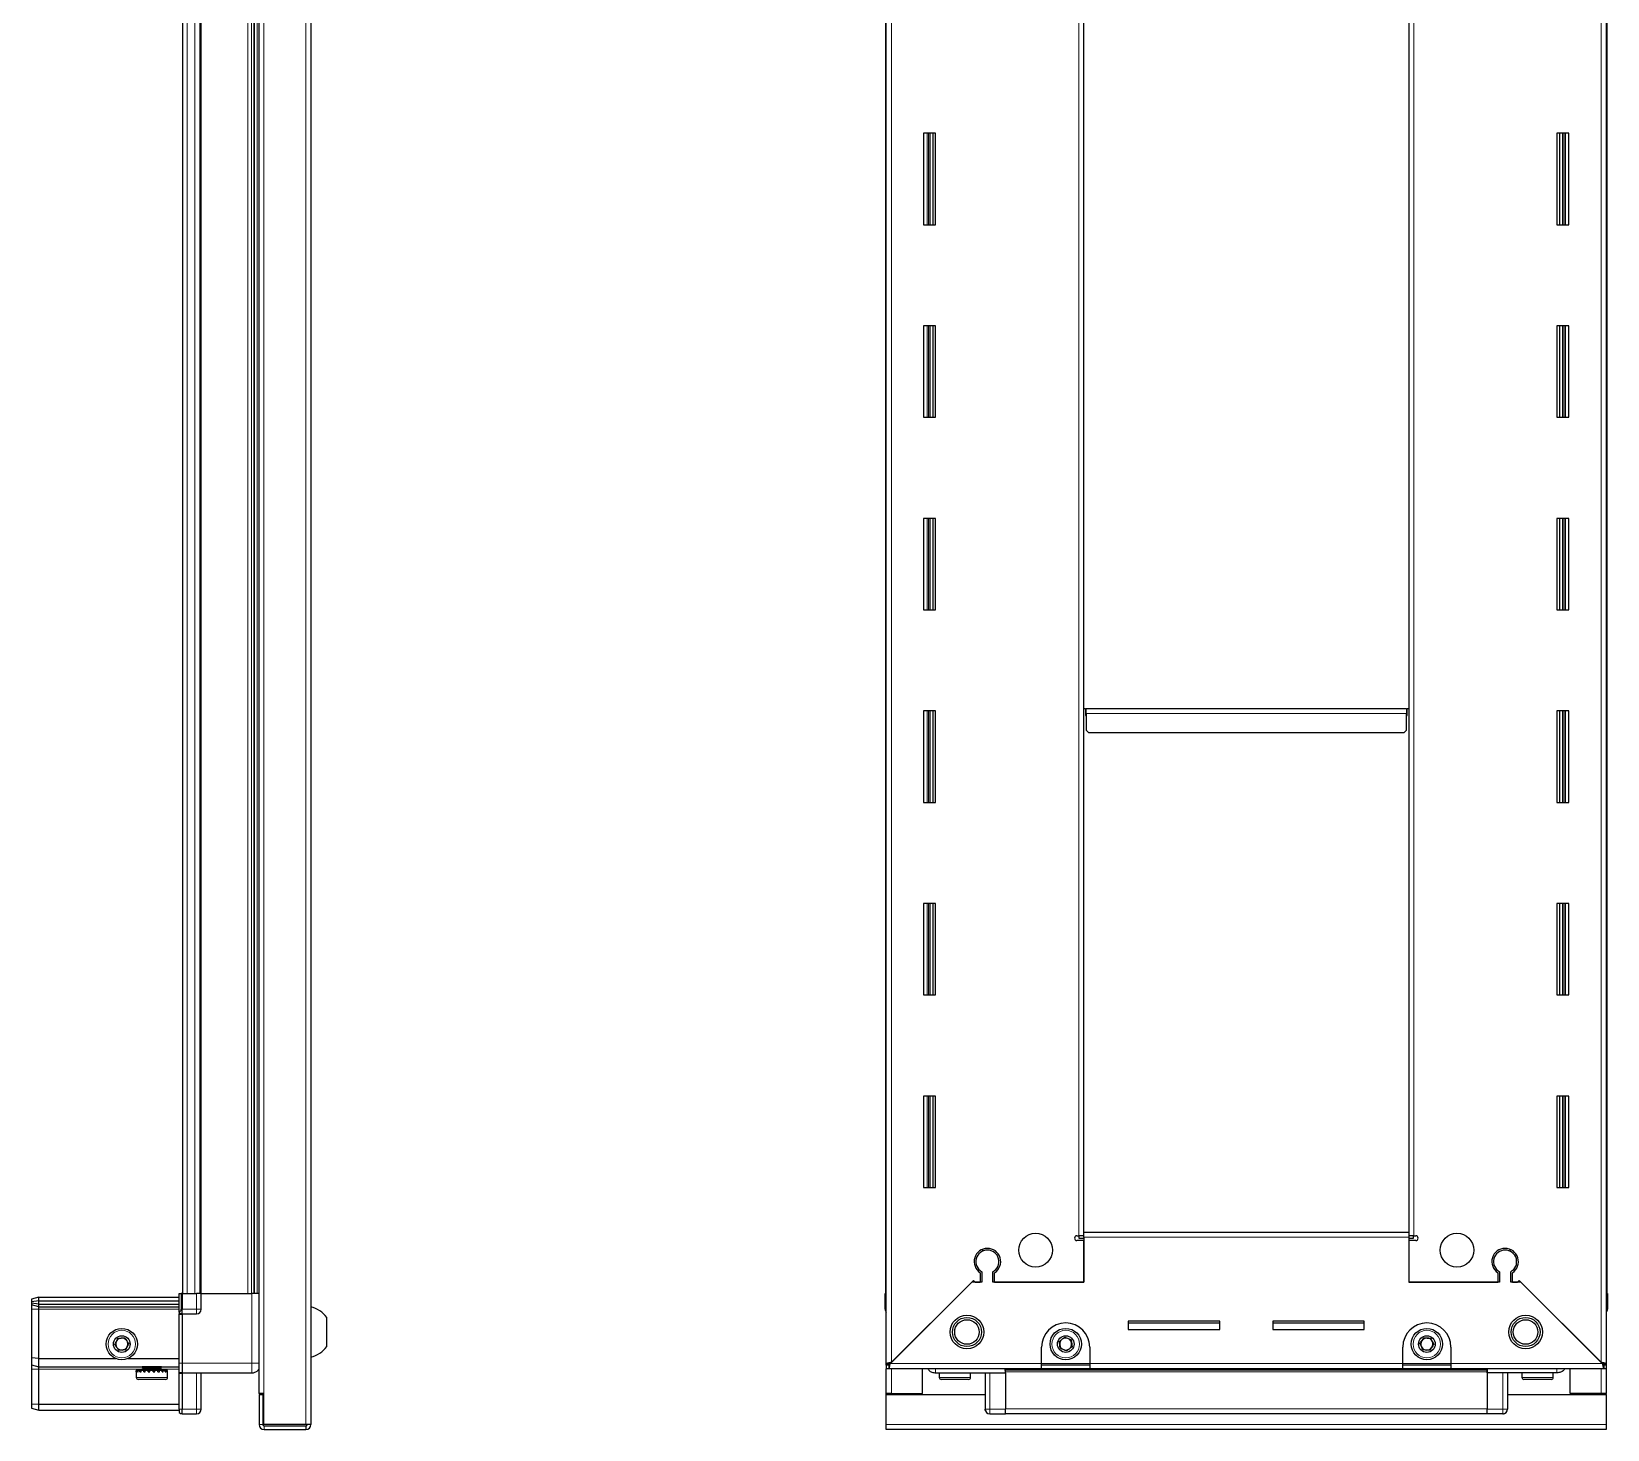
# Model space of a CAD drawing. Header units: millimetres. Extents: x 1770 to 4463, y -920 to 2066.
# Drawn here: x 3733 to 4388, y 683 to 1264 of the extents above; entities that cross this region are included whole.
import ezdxf

# ---------------------------------------------------------------- set-up
doc = ezdxf.new("R2010")
doc.units = ezdxf.units.MM

msp = doc.modelspace()

# ---------------------------------------------------------------- linework, layer by layer
at = {"color": 8, "linetype": 'Continuous', "lineweight": 18}
for p, q in [((3847.17, 1879.99), (3847.17, 685.19)), ((3829.77, 1867.09), (3829.77, 698.09)), ((4090.36, 1854.24), (4090.36, 710.94)), ((4385.16, 710.94), (4385.16, 1854.24)), ((3797.92, 1825.59), (3797.92, 739.59)), ((3801.12, 1825.59), (3801.12, 739.59)), ((3803.77, 1825.59), (3803.77, 739.59)), ((3823.17, 739.59), (3823.17, 1825.59)), ((3824.59, 1825.59), (3824.59, 739.59)), ((3827.03, 739.59), (3827.03, 1825.59)), ((4168.16, 763.59), (4168.16, 1801.59)), ((4307.36, 1801.59), (4307.36, 763.59)), ((4105.26, 1221.59), (4105.26, 1183.59)), ((4106.5, 1221.59), (4106.5, 1183.59)), ((4369.03, 1183.59), (4369.03, 1221.59)), ((4370.26, 1183.59), (4370.26, 1221.59)), ((4105.26, 1141.59), (4105.26, 1103.59)), ((4106.5, 1141.59), (4106.5, 1103.59)), ((4369.03, 1103.59), (4369.03, 1141.59)), ((4370.26, 1103.59), (4370.26, 1141.59)), ((4105.26, 1061.59), (4105.26, 1023.59)), ((4106.5, 1061.59), (4106.5, 1023.59)), ((4369.03, 1023.59), (4369.03, 1061.59)), ((4370.26, 1023.59), (4370.26, 1061.59)), ((4105.26, 981.59), (4105.26, 943.59)), ((4106.5, 981.59), (4106.5, 943.59)), ((4171.26, 980.49), (4304.26, 980.49)), ((4369.03, 943.59), (4369.03, 981.59)), ((4370.26, 943.59), (4370.26, 981.59)), ((4105.26, 901.59), (4105.26, 863.59)), ((4106.5, 901.59), (4106.5, 863.59)), ((4369.03, 863.59), (4369.03, 901.59)), ((4370.26, 863.59), (4370.26, 901.59)), ((4105.26, 821.59), (4105.26, 783.59)), ((4106.5, 821.59), (4106.5, 783.59)), ((4369.03, 783.59), (4369.03, 821.59)), ((4370.26, 783.59), (4370.26, 821.59)), ((4305.26, 762.99), (4170.26, 762.99)), ((3795.77, 739.59), (3795.44, 739.59)), ((3801.77, 739.59), (3801.77, 733.09)), ((3824.77, 739.59), (3824.77, 710.59)), ((3736.27, 733.09), (3733.27, 733.09)), ((3736.27, 733.09), (3794.57, 733.09)), ((3795.77, 733.09), (3795.44, 733.09)), ((3795.77, 733.09), (3801.77, 733.09)), ((3803.77, 733.09), (3801.77, 733.09)), ((3801.77, 733.09), (3801.77, 731.09)), ((4088.26, 733.09), (4087.76, 733.09)), ((4387.26, 733.09), (4387.76, 733.09)), ((3795.77, 730.89), (3794.57, 730.89)), ((3733.27, 708.09), (3736.27, 708.09)), ((3736.27, 708.09), (3779.27, 708.09)), ((3787.27, 708.09), (3794.57, 708.09)), ((3795.77, 710.59), (3794.57, 710.59)), ((3795.77, 710.59), (3824.77, 710.59)), ((4089.86, 710.44), (4152.76, 710.44)), ((4090.36, 698.09), (4090.36, 708.34)), ((4137.76, 708.33), (4337.76, 708.33)), ((4137.76, 707.09), (4337.76, 707.09)), ((4172.76, 710.44), (4152.76, 710.44)), ((4172.76, 710.44), (4302.76, 710.44)), ((4322.76, 710.44), (4302.76, 710.44)), ((4322.76, 710.44), (4385.66, 710.44)), ((4385.16, 708.34), (4385.16, 698.09)), ((3789.77, 704.69), (3776.77, 704.69)), ((3795.77, 706.39), (3794.57, 706.39)), ((3801.77, 706.59), (3801.77, 691.59)), ((4114.57, 704.69), (4110.26, 704.69)), ((4123.26, 704.69), (4114.57, 704.69)), ((4131.26, 691.59), (4131.26, 706.59)), ((4344.26, 691.59), (4344.26, 706.59)), ((4360.24, 704.69), (4352.26, 704.69)), ((4365.26, 704.69), (4360.24, 704.69)), ((4090.36, 697.59), (4090.36, 698.09)), ((4385.16, 698.09), (4385.16, 697.59)), ((3795.77, 691.59), (3794.57, 691.59)), ((3795.77, 691.59), (3801.77, 691.59)), ((3801.77, 691.59), (3803.77, 691.59)), ((3801.77, 691.59), (3801.77, 689.59)), ((4129.26, 691.59), (4131.26, 691.59)), ((4131.26, 689.59), (4131.26, 691.59)), ((4137.76, 691.59), (4131.26, 691.59)), ((4137.76, 691.74), (4337.76, 691.74)), ((4337.76, 691.59), (4344.26, 691.59)), ((4346.26, 691.59), (4344.26, 691.59)), ((4344.26, 689.59), (4344.26, 691.59)), ((3829.27, 685.19), (3827.77, 685.19)), ((3829.87, 684.59), (3829.87, 683.09)), ((4387.26, 685.19), (4088.26, 685.19))]:
    msp.add_line(p, q, dxfattribs=at)
at = {"color": 7, "linetype": 'Continuous', "lineweight": 25}
for p, q in [((3849.27, 1879.99), (3849.27, 685.19)), ((3827.67, 1867.09), (3827.67, 698.09)), ((4088.26, 710.34), (4088.26, 1854.84)), ((4387.26, 1854.84), (4387.26, 710.34)), ((3795.92, 1825.59), (3795.92, 739.59)), ((3803.12, 1825.59), (3803.12, 739.59)), ((3825.79, 739.59), (3825.79, 1825.59)), ((3825.83, 739.59), (3825.83, 1825.59)), ((3827.62, 1825.59), (3827.62, 739.59)), ((4087.91, 1825.59), (4087.91, 739.59)), ((4387.61, 739.59), (4387.61, 1825.59)), ((4170.26, 765.09), (4170.26, 1800.09)), ((4305.26, 1800.09), (4305.26, 765.09)), ((4108.76, 1221.59), (4103.76, 1221.59)), ((4103.76, 1221.59), (4103.76, 1183.59)), ((4105.91, 1183.59), (4105.91, 1221.59)), ((4107.71, 1183.59), (4107.71, 1221.59)), ((4107.74, 1183.59), (4107.74, 1221.59)), ((4108.76, 1183.59), (4108.76, 1221.59)), ((4366.76, 1221.59), (4366.76, 1183.59)), ((4371.76, 1221.59), (4366.76, 1221.59)), ((4367.79, 1221.59), (4367.79, 1183.59)), ((4367.82, 1221.59), (4367.82, 1183.59)), ((4369.61, 1221.59), (4369.61, 1183.59)), ((4371.76, 1183.59), (4371.76, 1221.59)), ((4103.76, 1183.59), (4108.76, 1183.59)), ((4366.76, 1183.59), (4371.76, 1183.59)), ((4108.76, 1141.59), (4103.76, 1141.59)), ((4103.76, 1141.59), (4103.76, 1103.59)), ((4105.91, 1103.59), (4105.91, 1141.59)), ((4107.71, 1103.59), (4107.71, 1141.59)), ((4107.74, 1103.59), (4107.74, 1141.59)), ((4108.76, 1103.59), (4108.76, 1141.59)), ((4366.76, 1141.59), (4366.76, 1103.59)), ((4371.76, 1141.59), (4366.76, 1141.59)), ((4367.79, 1141.59), (4367.79, 1103.59)), ((4367.82, 1141.59), (4367.82, 1103.59)), ((4369.61, 1141.59), (4369.61, 1103.59)), ((4371.76, 1103.59), (4371.76, 1141.59)), ((4103.76, 1103.59), (4108.76, 1103.59)), ((4366.76, 1103.59), (4371.76, 1103.59)), ((4108.76, 1061.59), (4103.76, 1061.59)), ((4103.76, 1061.59), (4103.76, 1023.59)), ((4105.91, 1023.59), (4105.91, 1061.59)), ((4107.71, 1023.59), (4107.71, 1061.59)), ((4107.74, 1023.59), (4107.74, 1061.59)), ((4108.76, 1023.59), (4108.76, 1061.59)), ((4366.76, 1061.59), (4366.76, 1023.59)), ((4371.76, 1061.59), (4366.76, 1061.59)), ((4367.79, 1061.59), (4367.79, 1023.59)), ((4367.82, 1061.59), (4367.82, 1023.59)), ((4369.61, 1061.59), (4369.61, 1023.59)), ((4371.76, 1023.59), (4371.76, 1061.59)), ((4103.76, 1023.59), (4108.76, 1023.59)), ((4366.76, 1023.59), (4371.76, 1023.59)), ((4170.26, 982.59), (4171.01, 982.59)), ((4171.01, 982.59), (4171.01, 979.74)), ((4171.26, 980.49), (4171.26, 982.59)), ((4171.26, 982.59), (4304.26, 982.59)), ((4304.26, 982.59), (4304.26, 980.49)), ((4304.51, 979.74), (4304.51, 982.59)), ((4304.51, 982.59), (4305.26, 982.59)), ((4108.76, 981.59), (4103.76, 981.59)), ((4103.76, 981.59), (4103.76, 943.59)), ((4105.91, 943.59), (4105.91, 981.59)), ((4107.71, 943.59), (4107.71, 981.59)), ((4107.74, 943.59), (4107.74, 981.59)), ((4108.76, 943.59), (4108.76, 981.59)), ((4171.01, 979.74), (4171.26, 979.74)), ((4171.26, 980.49), (4171.26, 973.59)), ((4304.26, 973.59), (4304.26, 980.49)), ((4304.26, 979.74), (4304.51, 979.74)), ((4366.76, 981.59), (4366.76, 943.59)), ((4371.76, 981.59), (4366.76, 981.59)), ((4367.79, 981.59), (4367.79, 943.59)), ((4367.82, 981.59), (4367.82, 943.59)), ((4369.61, 981.59), (4369.61, 943.59)), ((4371.76, 943.59), (4371.76, 981.59)), ((4171.26, 973.59), (4172.26, 972.59)), ((4172.26, 972.59), (4303.26, 972.59)), ((4303.26, 972.59), (4304.26, 973.59)), ((4103.76, 943.59), (4108.76, 943.59)), ((4366.76, 943.59), (4371.76, 943.59)), ((4108.76, 901.59), (4103.76, 901.59)), ((4103.76, 901.59), (4103.76, 863.59)), ((4105.91, 863.59), (4105.91, 901.59)), ((4107.71, 863.59), (4107.71, 901.59)), ((4107.74, 863.59), (4107.74, 901.59)), ((4108.76, 863.59), (4108.76, 901.59)), ((4366.76, 901.59), (4366.76, 863.59)), ((4371.76, 901.59), (4366.76, 901.59)), ((4367.79, 901.59), (4367.79, 863.59)), ((4367.82, 901.59), (4367.82, 863.59)), ((4369.61, 901.59), (4369.61, 863.59)), ((4371.76, 863.59), (4371.76, 901.59)), ((4103.76, 863.59), (4108.76, 863.59)), ((4366.76, 863.59), (4371.76, 863.59)), ((4108.76, 821.59), (4103.76, 821.59)), ((4103.76, 821.59), (4103.76, 783.59)), ((4105.91, 783.59), (4105.91, 821.59)), ((4107.71, 783.59), (4107.71, 821.59)), ((4107.74, 783.59), (4107.74, 821.59)), ((4108.76, 783.59), (4108.76, 821.59)), ((4366.76, 821.59), (4366.76, 783.59)), ((4371.76, 821.59), (4366.76, 821.59)), ((4367.79, 821.59), (4367.79, 783.59)), ((4367.82, 821.59), (4367.82, 783.59)), ((4369.61, 821.59), (4369.61, 783.59)), ((4371.76, 783.59), (4371.76, 821.59)), ((4103.76, 783.59), (4108.76, 783.59)), ((4366.76, 783.59), (4371.76, 783.59)), ((4167.41, 763.59), (4168.16, 763.59)), ((4170.26, 761.59), (4167.41, 761.59)), ((4170.26, 763.59), (4168.16, 763.59)), ((4168.26, 763.59), (4168.26, 762.59)), ((4168.26, 762.59), (4170.26, 762.59)), ((4170.26, 765.09), (4305.26, 765.09)), ((4170.26, 762.99), (4170.26, 765.09)), ((4170.26, 762.99), (4170.26, 744.34)), ((4170.26, 744.34), (4170.26, 761.59)), ((4305.26, 765.09), (4305.26, 762.99)), ((4307.36, 763.59), (4305.26, 763.59)), ((4305.26, 762.99), (4305.26, 744.34)), ((4305.26, 762.59), (4307.26, 762.59)), ((4305.26, 761.59), (4305.26, 744.34)), ((4308.11, 761.59), (4305.26, 761.59)), ((4307.26, 762.59), (4307.26, 763.59)), ((4307.36, 763.59), (4308.11, 763.59)), ((4128.26, 757.97), (4128.26, 757.21)), ((4347.26, 757.97), (4347.26, 757.21)), ((4127.26, 748.23), (4127.26, 744.34)), ((4127.96, 748.63), (4127.96, 744.34)), ((4132.56, 744.34), (4132.56, 748.63)), ((4133.26, 744.34), (4133.26, 748.23)), ((4342.26, 748.23), (4342.26, 744.34)), ((4342.96, 748.63), (4342.96, 744.34)), ((4347.56, 744.34), (4347.56, 748.63)), ((4348.26, 744.34), (4348.26, 748.23)), ((3794.57, 731.77), (3794.57, 739.59)), ((3794.57, 739.59), (3795.44, 739.59)), ((3795.44, 739.59), (3795.44, 739.59)), ((3795.44, 739.59), (3795.44, 733.09)), ((3795.77, 739.59), (3795.44, 739.59)), ((3795.77, 739.59), (3795.77, 733.09)), ((3795.77, 739.59), (3795.77, 739.59)), ((3795.77, 739.59), (3795.77, 733.09)), ((3795.77, 739.59), (3801.77, 739.59)), ((3803.77, 739.59), (3801.77, 739.59)), ((3803.77, 733.09), (3803.77, 739.59)), ((3803.77, 739.59), (3824.77, 739.59)), ((4087.76, 739.59), (4087.76, 739.59)), ((4087.76, 733.09), (4087.76, 739.59)), ((4087.76, 739.59), (4087.76, 739.59)), ((4087.76, 739.59), (4087.76, 733.09)), ((4088.26, 739.59), (4087.76, 739.59)), ((4123.76, 744.34), (4089.86, 710.44)), ((4090.36, 710.94), (4124.46, 745.04)), ((4127.96, 744.34), (4123.76, 744.34)), ((4124.46, 745.04), (4125.16, 744.34)), ((4125.16, 744.34), (4127.26, 744.34)), ((4170.26, 744.34), (4132.56, 744.34)), ((4133.26, 744.34), (4170.26, 744.34)), ((4305.26, 744.34), (4342.26, 744.34)), ((4342.96, 744.34), (4305.26, 744.34)), ((4351.76, 744.34), (4347.56, 744.34)), ((4348.26, 744.34), (4350.36, 744.34)), ((4350.36, 744.34), (4351.06, 745.04)), ((4351.06, 745.04), (4385.16, 710.94)), ((4385.66, 710.44), (4351.76, 744.34)), ((4387.26, 739.59), (4387.76, 739.59)), ((4387.76, 739.59), (4387.76, 739.59)), ((4387.76, 733.09), (4387.76, 739.59)), ((4387.76, 739.59), (4387.76, 733.09)), ((3736.27, 738.09), (3733.27, 737.29)), ((3733.27, 737.29), (3733.27, 736.14)), ((3736.27, 736.59), (3733.27, 736.14)), ((3733.27, 736.14), (3733.27, 735.64)), ((3736.27, 735.09), (3733.27, 735.64)), ((3733.27, 735.64), (3733.27, 734.9)), ((3736.27, 734.09), (3733.27, 734.9)), ((3733.27, 734.9), (3733.27, 733.09)), ((3733.27, 733.09), (3733.27, 712.93)), ((3736.27, 736.59), (3736.27, 738.09)), ((3736.27, 738.09), (3794.57, 738.09)), ((3736.27, 735.09), (3736.27, 736.59)), ((3736.27, 736.59), (3794.57, 736.59)), ((3736.27, 735.09), (3794.57, 735.09)), ((3736.27, 734.09), (3736.27, 735.09)), ((3736.27, 734.09), (3794.57, 734.09)), ((3736.27, 733.09), (3736.27, 734.09)), ((3736.27, 712.59), (3736.27, 733.09)), ((3795.77, 731.09), (3795.77, 733.09)), ((3794.57, 731.77), (3794.57, 731.09)), ((3795.77, 731.09), (3794.57, 731.09)), ((3794.57, 730.89), (3794.57, 731.09)), ((3794.57, 710.59), (3794.57, 730.89)), ((3795.77, 731.09), (3795.77, 730.89)), ((3795.77, 731.09), (3801.77, 731.09)), ((3795.77, 730.89), (3795.77, 710.59)), ((3855.87, 717.59), (3855.87, 729.59)), ((4088.26, 731.77), (4088.26, 731.77)), ((4226.76, 728.09), (4188.76, 728.09)), ((4188.76, 728.09), (4188.76, 724.59)), ((4188.76, 727.34), (4226.76, 727.34)), ((4226.76, 724.59), (4226.76, 728.09)), ((4286.76, 728.09), (4248.76, 728.09)), ((4248.76, 728.09), (4248.76, 724.59)), ((4248.76, 727.34), (4286.76, 727.34)), ((4286.76, 724.59), (4286.76, 728.09)), ((4188.76, 724.59), (4226.76, 724.59)), ((4248.76, 724.59), (4286.76, 724.59)), ((4152.76, 710.44), (4152.76, 717.34)), ((4172.76, 717.34), (4172.76, 710.44)), ((4302.76, 710.44), (4302.76, 717.34)), ((4322.76, 717.34), (4322.76, 710.44)), ((3736.27, 712.59), (3733.27, 712.93)), ((3733.27, 712.93), (3733.27, 709.9)), ((3733.27, 709.9), (3736.27, 709.09)), ((3733.27, 709.9), (3733.27, 708.09)), ((3733.27, 708.09), (3733.27, 693.75)), ((3736.27, 712.59), (3768.27, 712.59)), ((3736.27, 709.09), (3736.27, 712.59)), ((3736.27, 709.09), (3794.57, 709.09)), ((3736.27, 708.09), (3736.27, 709.09)), ((3736.27, 693.59), (3736.27, 708.09)), ((3773.27, 712.59), (3794.57, 712.59)), ((3776.77, 707.59), (3776.77, 704.69)), ((3776.79, 707.59), (3776.77, 707.59)), ((3776.79, 707.09), (3776.79, 707.59)), ((3776.89, 707.59), (3776.79, 707.59)), ((3776.79, 707.09), (3776.89, 707.09)), ((3776.89, 707.09), (3776.89, 707.59)), ((3777.26, 707.59), (3776.89, 707.59)), ((3777.26, 707.09), (3777.26, 707.59)), ((3777.58, 707.59), (3777.26, 707.59)), ((3777.26, 707.09), (3777.58, 707.09)), ((3777.58, 707.09), (3777.58, 707.59)), ((3778.32, 707.59), (3777.58, 707.59)), ((3778.32, 707.09), (3778.32, 707.59)), ((3778.83, 707.59), (3778.32, 707.59)), ((3778.32, 707.09), (3778.83, 707.09)), ((3778.83, 707.09), (3778.83, 707.59)), ((3779.86, 707.59), (3778.83, 707.59)), ((3778.87, 707.69), (3778.87, 707.59)), ((3787.67, 707.69), (3778.87, 707.69)), ((3779.27, 709.09), (3779.27, 709.06)), ((3779.27, 709.06), (3779.96, 708.58)), ((3787.27, 709.06), (3779.27, 709.06)), ((3779.96, 708.58), (3779.27, 708.09)), ((3787.27, 708.09), (3779.27, 708.09)), ((3779.86, 707.09), (3779.86, 707.59)), ((3780.51, 707.59), (3779.86, 707.59)), ((3779.86, 707.09), (3780.51, 707.09)), ((3786.58, 708.58), (3779.96, 708.58)), ((3780.51, 707.09), (3780.51, 707.59)), ((3781.74, 707.59), (3780.51, 707.59)), ((3781.74, 707.09), (3781.74, 707.59)), ((3782.23, 707.59), (3781.74, 707.59)), ((3781.74, 707.09), (3782.46, 707.09)), ((3782.23, 707.09), (3782.23, 707.59)), ((3782.46, 707.09), (3782.46, 707.59)), ((3783.76, 707.59), (3782.46, 707.59)), ((3783.76, 707.09), (3783.76, 707.59)), ((3783.76, 707.09), (3784.49, 707.09)), ((3784.1, 707.09), (3784.1, 707.59)), ((3784.49, 707.59), (3784.1, 707.59)), ((3784.49, 707.09), (3784.49, 707.59)), ((3785.74, 707.59), (3784.49, 707.59)), ((3785.74, 707.09), (3785.74, 707.59)), ((3786.41, 707.59), (3785.74, 707.59)), ((3785.74, 707.09), (3786.41, 707.09)), ((3786.41, 707.09), (3786.41, 707.59)), ((3787.48, 707.59), (3786.41, 707.59)), ((3786.58, 708.58), (3787.27, 709.06)), ((3787.27, 708.09), (3786.58, 708.58)), ((3787.27, 709.06), (3787.27, 709.09)), ((3787.48, 707.09), (3787.48, 707.59)), ((3788.01, 707.59), (3787.48, 707.59)), ((3787.48, 707.09), (3788.01, 707.09)), ((3787.67, 707.59), (3787.67, 707.69)), ((3788.01, 707.09), (3788.01, 707.59)), ((3788.8, 707.59), (3788.01, 707.59)), ((3788.8, 707.09), (3788.8, 707.59)), ((3789.15, 707.59), (3788.8, 707.59)), ((3788.8, 707.09), (3789.15, 707.09)), ((3789.15, 707.09), (3789.15, 707.59)), ((3789.59, 707.59), (3789.15, 707.59)), ((3789.59, 707.09), (3789.59, 707.59)), ((3789.72, 707.59), (3789.59, 707.59)), ((3789.59, 707.09), (3789.72, 707.09)), ((3789.72, 707.09), (3789.72, 707.59)), ((3789.77, 707.59), (3789.72, 707.59)), ((3789.77, 704.69), (3789.77, 707.59)), ((3794.57, 706.59), (3794.57, 710.59)), ((3795.77, 710.59), (3795.77, 706.59)), ((4088.26, 709.84), (4088.26, 710.34)), ((4089.76, 710.34), (4088.26, 710.34)), ((4088.26, 709.84), (4088.26, 708.34)), ((4089.26, 709.84), (4088.26, 709.84)), ((4088.26, 698.09), (4088.26, 708.34)), ((4089.26, 708.34), (4088.26, 708.34)), ((4089.26, 709.84), (4089.26, 708.34)), ((4152.76, 708.34), (4089.26, 708.34)), ((4103.26, 698.09), (4103.26, 708.34)), ((4137.76, 706.63), (4137.69, 708.34)), ((4337.76, 707.74), (4137.76, 707.74)), ((4137.76, 706.59), (4137.76, 707.09)), ((4152.76, 708.34), (4152.76, 710.44)), ((4172.76, 709.84), (4152.76, 709.84)), ((4172.76, 708.34), (4152.76, 708.34)), ((4172.76, 710.44), (4172.76, 708.34)), ((4302.76, 708.34), (4172.76, 708.34)), ((4302.76, 708.34), (4302.76, 710.44)), ((4322.76, 709.84), (4302.76, 709.84)), ((4322.76, 708.34), (4302.76, 708.34)), ((4322.76, 710.44), (4322.76, 708.34)), ((4386.26, 708.34), (4322.76, 708.34)), ((4337.84, 708.34), (4337.76, 706.63)), ((4337.76, 706.59), (4337.76, 707.09)), ((4372.26, 698.09), (4372.26, 708.34)), ((4385.76, 710.34), (4387.26, 710.34)), ((4386.26, 709.84), (4386.26, 708.34)), ((4387.26, 709.84), (4386.26, 709.84)), ((4387.26, 708.34), (4386.26, 708.34)), ((4387.26, 710.34), (4387.26, 709.84)), ((4387.26, 709.84), (4387.26, 708.34)), ((4387.26, 708.34), (4387.26, 698.09)), ((3788.97, 703.89), (3777.57, 703.89)), ((3795.77, 706.59), (3794.57, 706.59)), ((3794.57, 706.39), (3794.57, 706.59)), ((3794.57, 691.59), (3794.57, 706.39)), ((3795.77, 706.59), (3795.77, 706.39)), ((3795.77, 706.59), (3824.77, 706.59)), ((3795.77, 706.39), (3795.77, 691.59)), ((3795.77, 706.39), (3795.77, 691.59)), ((3803.77, 691.59), (3803.77, 706.59)), ((4108.76, 706.59), (4137.76, 706.59)), ((4110.26, 706.59), (4110.26, 704.69)), ((4114.84, 703.89), (4111.06, 703.89)), ((4122.46, 703.89), (4114.84, 703.89)), ((4123.26, 704.69), (4123.26, 706.59)), ((4129.26, 706.59), (4129.26, 691.59)), ((4137.76, 706.59), (4137.76, 691.59)), ((4366.76, 706.59), (4337.76, 706.59)), ((4337.76, 706.59), (4337.76, 691.59)), ((4346.26, 706.59), (4346.26, 691.59)), ((4352.26, 706.59), (4352.26, 704.69)), ((4360.06, 703.89), (4353.06, 703.89)), ((4364.46, 703.89), (4360.06, 703.89)), ((4365.26, 704.69), (4365.26, 706.59)), ((3829.77, 698.09), (3827.67, 698.09)), ((3827.77, 697.59), (3829.27, 697.59)), ((3827.77, 697.59), (3827.77, 685.19)), ((3829.27, 697.59), (3829.27, 685.19)), ((3829.77, 685.19), (3829.77, 698.09)), ((4090.36, 698.09), (4088.26, 698.09)), ((4088.26, 697.59), (4088.26, 698.09)), ((4088.26, 685.19), (4088.26, 697.59)), ((4088.26, 697.59), (4129.26, 697.59)), ((4089.76, 697.59), (4089.76, 698.09)), ((4090.36, 698.09), (4103.26, 698.09)), ((4346.26, 697.59), (4387.26, 697.59)), ((4385.16, 698.09), (4372.26, 698.09)), ((4387.26, 698.09), (4385.16, 698.09)), ((4385.76, 697.59), (4385.76, 698.09)), ((4387.26, 697.59), (4387.26, 698.09)), ((4387.26, 697.59), (4387.26, 685.19)), ((3733.27, 693.75), (3736.27, 693.59)), ((3733.27, 693.75), (3733.27, 691.9)), ((3733.27, 691.9), (3736.27, 691.09)), ((3736.27, 693.59), (3794.57, 693.59)), ((3736.27, 691.09), (3736.27, 693.59)), ((3736.27, 691.09), (3794.57, 691.09)), ((3794.57, 691.59), (3794.57, 690.09)), ((3794.57, 690.09), (3795.44, 689.59)), ((3795.77, 689.59), (3795.44, 689.59)), ((3795.77, 689.59), (3795.77, 691.59)), ((3795.77, 689.59), (3801.77, 689.59)), ((4129.26, 691.59), (4129.26, 691.59)), ((4131.26, 689.59), (4137.76, 689.59)), ((4131.26, 689.59), (4137.76, 689.59)), ((4137.76, 689.59), (4137.76, 691.59)), ((4137.76, 689.74), (4337.76, 689.74)), ((4137.76, 689.59), (4137.76, 689.59)), ((4337.76, 689.59), (4337.76, 691.59)), ((4344.26, 689.59), (4337.76, 689.59)), ((4337.76, 689.59), (4337.76, 689.59)), ((4337.76, 689.59), (4337.76, 689.59)), ((4344.26, 689.59), (4337.76, 689.59)), ((4345.59, 690.09), (4345.59, 690.09)), ((3847.17, 685.19), (3829.77, 685.19)), ((3829.87, 684.59), (3847.17, 684.59)), ((3829.87, 683.09), (3847.17, 683.09)), ((3849.27, 685.19), (3847.17, 685.19)), ((3847.17, 684.59), (3847.17, 683.09)), ((4088.26, 683.09), (4088.26, 685.19)), ((4387.26, 683.09), (4088.26, 683.09)), ((4387.26, 685.19), (4387.26, 683.09))]:
    msp.add_line(p, q, dxfattribs=at)
at = {"color": 7, "linetype": 'Continuous', "lineweight": 25, "flags": 128}
msp.add_lwpolyline([(4129.41, 690.84), (4129.3, 691.2), (4129.26, 691.59)], dxfattribs=at)
at = {"color": 7, "linetype": 'Continuous', "lineweight": 25}
for centre, radius in [((4150.26, 757.59), 7), ((4325.26, 757.59), 7), ((4121.76, 723.59), 7), ((4121.76, 723.59), 6.03), ((4121.76, 723.59), 5.1), ((4353.76, 723.59), 7), ((4353.76, 723.59), 6.02), ((4353.76, 723.59), 5.1), ((3770.77, 718.59), 6.5), ((3770.77, 718.59), 3.46), ((4162.76, 718.59), 6.5), ((4162.76, 718.59), 3.46), ((4312.76, 718.59), 6.5), ((4312.76, 718.59), 3.46)]:
    msp.add_circle(centre, radius, dxfattribs=at)
at = {"color": 8, "linetype": 'Continuous', "lineweight": 18}
for centre in [(3770.77, 718.59), (4162.76, 718.59), (4312.76, 718.59)]:
    msp.add_circle(centre, 5.7, dxfattribs=at)
at = {"color": 7, "linetype": 'Continuous', "lineweight": 25}
for centre, radius, start, end in [((4167.41, 762.59), 1, 90, 270), ((4308.11, 762.59), 1, 270, 90), ((4130.26, 752.84), 5.5, 303.05573, 236.94427), ((4130.26, 752.84), 4.8, 298.63099, 241.36901), ((4345.26, 752.84), 5.5, 303.05573, 236.94427), ((4345.26, 752.84), 4.8, 298.63099, 241.36901), ((3801.77, 733.09), 2, 270, 0), ((3846.25, 722.57), 11.91, 36.1266, 75.29965), ((4089.76, 733.09), 2, 180, 221.39416), ((4385.76, 733.09), 2, 318.59038, 0), ((4162.76, 717.34), 10, 90, 180), ((4162.76, 717.34), 10, 0, 90), ((4312.76, 717.34), 10, 90, 180), ((4312.76, 717.34), 10, 0, 90), ((3770.77, 718.59), 2.5, 95.91157, 155.91157), ((3770.77, 718.59), 2.5, 35.91157, 95.91157), ((3770.77, 718.59), 2.5, 335.91157, 35.91157), ((4162.76, 718.59), 2.5, 127.47401, 187.47401), ((4162.76, 718.59), 2.5, 67.47401, 127.47401), ((4162.76, 718.59), 2.5, 7.47401, 67.47401), ((4312.76, 718.59), 2.5, 147.04236, 207.04236), ((4312.76, 718.59), 2.5, 87.04236, 147.04236), ((4312.76, 718.59), 2.5, 27.04236, 87.04236), ((3770.77, 718.59), 2.5, 155.91157, 215.91157), ((3770.77, 718.59), 2.5, 215.91157, 275.91157), ((3770.77, 718.59), 2.5, 275.91157, 335.91157), ((3846.25, 724.62), 11.91, 284.70035, 323.8734), ((4162.76, 718.59), 2.5, 187.47401, 247.47401), ((4162.76, 718.59), 2.5, 247.47401, 307.47401), ((4162.76, 718.59), 2.5, 307.47401, 7.47401), ((4312.76, 718.59), 2.5, 207.04236, 267.04236), ((4312.76, 718.59), 2.5, 267.04236, 327.04236), ((4312.76, 718.59), 2.5, 327.04236, 27.04236), ((3778.87, 708.09), 0.4, 270, 360), ((3787.67, 708.09), 0.4, 180, 270), ((3777.57, 704.69), 0.8, 180, 270), ((3788.97, 704.69), 0.8, 270, 0), ((4111.06, 704.69), 0.8, 180, 270), ((4122.46, 704.69), 0.8, 270, 360), ((4129.06, 706.39), 0.2, 0, 90), ((4346.46, 706.39), 0.2, 90, 180), ((4353.06, 704.69), 0.8, 180, 270), ((4364.46, 704.69), 0.8, 270, 0), ((3801.77, 691.59), 2, 270, 0), ((4131.26, 691.59), 2, 180, 270), ((4344.26, 691.59), 2, 270, 0), ((4344.26, 691.59), 2, 270, 288.58003), ((4344.26, 691.59), 2, 303.94202, 311.40962), ((3829.87, 685.19), 2.1, 180, 270), ((3829.87, 685.19), 0.6, 180, 270), ((3847.17, 685.19), 2.1, 270, 0), ((3847.17, 685.19), 0.6, 270, 0)]:
    msp.add_arc(centre, radius, start, end, dxfattribs=at)
msp.add_ellipse((3791.97, 733.09), major_axis=(3.46, 0), ratio=0.57735, start_param=5.560451, end_param=6.283185, dxfattribs=at)
for points, knots in [([(3827.62, 739.59), (3827.58, 739.59), (3827.36, 739.59), (3826.64, 739.59), (3825.68, 739.59), (3825.03, 739.59), (3824.77, 739.59)], [0, 0, 0, 0, 0.071707, 0.420979, 0.770251, 1, 1, 1, 1]), ([(3767.9, 718.3), (3768.11, 718.77), (3768.5, 719.65), (3768.89, 720.52), (3769.08, 720.93)], [0, 0, 0, 0, 0.534686, 1, 1, 1, 1]), ([(3769.08, 720.93), (3769.42, 720.97), (3770.24, 721.05), (3771.23, 721.15), (3771.82, 721.22), (3771.95, 721.23)], [0, 0, 0, 0, 0.3629006, 0.8668753, 1, 1, 1, 1]), ([(3771.95, 721.23), (3772.25, 720.81), (3772.82, 720.03), (3773.38, 719.25), (3773.64, 718.89)], [0, 0, 0, 0, 0.5346859, 1, 1, 1, 1]), ([(4160.1, 719.7), (4160.2, 719.78), (4160.67, 720.14), (4161.46, 720.75), (4162.11, 721.25), (4162.39, 721.46)], [0, 0, 0, 0, 0.133125, 0.637099, 1, 1, 1, 1]), ([(4162.39, 721.46), (4162.86, 721.26), (4163.75, 720.89), (4164.64, 720.52), (4165.05, 720.35)], [0, 0, 0, 0, 0.534686, 1, 1, 1, 1]), ([(4165.05, 720.35), (4165.12, 719.84), (4165.25, 718.88), (4165.37, 717.93), (4165.43, 717.49)], [0, 0, 0, 0, 0.534686, 1, 1, 1, 1]), ([(4309.88, 718.74), (4310.16, 719.18), (4310.69, 719.98), (4311.21, 720.79), (4311.45, 721.16)], [0, 0, 0, 0, 0.534686, 1, 1, 1, 1]), ([(4311.45, 721.16), (4311.58, 721.16), (4312.17, 721.13), (4313.17, 721.08), (4313.99, 721.03), (4314.33, 721.02)], [0, 0, 0, 0, 0.1331247, 0.6370994, 1, 1, 1, 1]), ([(4314.33, 721.02), (4314.57, 720.56), (4315.01, 719.7), (4315.44, 718.84), (4315.65, 718.44)], [0, 0, 0, 0, 0.534686, 1, 1, 1, 1]), ([(3769.59, 715.96), (3769.29, 716.38), (3768.72, 717.16), (3768.16, 717.93), (3767.9, 718.3)], [0, 0, 0, 0, 0.534686, 1, 1, 1, 1]), ([(3772.46, 716.26), (3772.34, 716.24), (3771.74, 716.18), (3770.75, 716.08), (3769.93, 715.99), (3769.59, 715.96)], [0, 0, 0, 0, 0.1331247, 0.6370994, 1, 1, 1, 1]), ([(3773.64, 718.89), (3773.43, 718.42), (3773.04, 717.54), (3772.64, 716.66), (3772.46, 716.26)], [0, 0, 0, 0, 0.534686, 1, 1, 1, 1]), ([(4160.47, 716.84), (4160.4, 717.35), (4160.28, 718.31), (4160.15, 719.26), (4160.1, 719.7)], [0, 0, 0, 0, 0.534686, 1, 1, 1, 1]), ([(4163.14, 715.73), (4162.66, 715.93), (4161.77, 716.3), (4160.88, 716.67), (4160.47, 716.84)], [0, 0, 0, 0, 0.534686, 1, 1, 1, 1]), ([(4165.43, 717.49), (4165.16, 717.28), (4164.5, 716.78), (4163.71, 716.17), (4163.24, 715.81), (4163.14, 715.73)], [0, 0, 0, 0, 0.362901, 0.866875, 1, 1, 1, 1]), ([(4311.19, 716.17), (4310.96, 716.63), (4310.52, 717.49), (4310.08, 718.34), (4309.88, 718.74)], [0, 0, 0, 0, 0.534686, 1, 1, 1, 1]), ([(4314.08, 716.02), (4313.73, 716.04), (4312.91, 716.08), (4311.92, 716.13), (4311.32, 716.16), (4311.19, 716.17)], [0, 0, 0, 0, 0.3629006, 0.8668753, 1, 1, 1, 1]), ([(4315.65, 718.44), (4315.37, 718.01), (4314.84, 717.2), (4314.32, 716.4), (4314.08, 716.02)], [0, 0, 0, 0, 0.534686, 1, 1, 1, 1]), ([(3824.77, 706.59), (3825.21, 706.64), (3825.89, 706.71), (3826.7, 707.15), (3827.26, 707.59), (3827.53, 707.96), (3827.67, 708.14)], [0, 0, 0, 0, 0.384298, 0.591173, 0.802437, 1, 1, 1, 1]), ([(4090.36, 710.94), (4090.11, 710.9), (4089.62, 710.81), (4088.97, 710.67), (4088.51, 710.54), (4088.29, 710.43), (4088.27, 710.37), (4088.26, 710.34)], [0, 0, 0, 0, 0.230255, 0.448522, 0.666786, 0.88505, 1, 1, 1, 1]), ([(4089.26, 708.34), (4089.31, 708.37), (4089.4, 708.42), (4089.53, 708.82), (4089.66, 709.37), (4089.77, 709.95), (4089.84, 710.32), (4089.86, 710.44)], [0, 0, 0, 0, 0.230255, 0.448522, 0.666786, 0.88505, 1, 1, 1, 1]), ([(4105.55, 708.34), (4105.67, 708.14), (4106.06, 707.49), (4107.21, 706.78), (4108.25, 706.66), (4108.76, 706.59)], [0, 0, 0, 0, 0.18225, 0.591125, 1, 1, 1, 1]), ([(4137.76, 706.59), (4137.76, 706.63), (4137.76, 706.71), (4137.76, 707.33), (4137.76, 707.89), (4137.76, 708.26), (4137.76, 708.27)], [0, 0, 0, 0, 0.3302662, 0.6605324, 0.9907986, 1, 1, 1, 1]), ([(4337.76, 706.59), (4337.76, 706.63), (4337.76, 706.71), (4337.76, 707.32), (4337.76, 707.91), (4337.76, 708.31), (4337.76, 708.34)], [0, 0, 0, 0, 0.3229095, 0.6458191, 0.9687286, 1, 1, 1, 1]), ([(4369.98, 708.34), (4369.86, 708.14), (4369.47, 707.49), (4368.32, 706.78), (4367.28, 706.66), (4366.76, 706.59)], [0, 0, 0, 0, 0.1822499, 0.5911249, 1, 1, 1, 1]), ([(4387.26, 710.34), (4387.24, 710.39), (4387.18, 710.48), (4386.79, 710.61), (4386.23, 710.74), (4385.65, 710.85), (4385.29, 710.92), (4385.16, 710.94)], [0, 0, 0, 0, 0.230255, 0.448522, 0.666786, 0.88505, 1, 1, 1, 1]), ([(4385.66, 710.44), (4385.71, 710.19), (4385.8, 709.7), (4385.93, 709.06), (4386.06, 708.59), (4386.17, 708.37), (4386.24, 708.35), (4386.26, 708.34)], [0, 0, 0, 0, 0.230255, 0.448522, 0.666786, 0.88505, 1, 1, 1, 1])]:
    msp.add_open_spline(points, degree=3, knots=knots, dxfattribs=at)
at = {"color": 8, "linetype": 'Continuous', "lineweight": 18}
for points, knots in [([(3824.77, 710.59), (3825.21, 710.59), (3825.89, 710.59), (3826.7, 710.59), (3827.26, 710.59), (3827.53, 710.59), (3827.67, 710.59)], [0, 0, 0, 0, 0.384298, 0.591173, 0.802437, 1, 1, 1, 1]), ([(4108.76, 706.59), (4108.76, 706.64), (4108.76, 706.71), (4108.76, 707.15), (4108.76, 707.6), (4108.76, 708.02), (4108.76, 708.29), (4108.76, 708.34)], [0, 0, 0, 0, 0.359753, 0.553414, 0.751185, 0.948956, 1, 1, 1, 1]), ([(4366.76, 706.59), (4366.76, 706.64), (4366.76, 706.71), (4366.76, 707.15), (4366.76, 707.6), (4366.76, 708.02), (4366.76, 708.29), (4366.76, 708.34)], [0, 0, 0, 0, 0.359753, 0.553414, 0.751185, 0.948956, 1, 1, 1, 1])]:
    msp.add_open_spline(points, degree=3, knots=knots, dxfattribs=at)
msp.add_open_spline([(3824.77, 710.59), (3824.77, 710.07), (3824.77, 709.02), (3824.77, 707.7), (3824.77, 706.77), (3824.77, 706.65), (3824.77, 706.59)], degree=3, dxfattribs=at)
at = {"color": 7, "linetype": 'Continuous', "lineweight": 25}
for points in [[(4089.26, 709.84), (4089.31, 709.85), (4089.41, 709.87), (4089.56, 710.01), (4089.71, 710.21), (4089.81, 710.36), (4089.86, 710.44)], [(4090.36, 710.94), (4090.28, 710.89), (4090.13, 710.79), (4089.93, 710.64), (4089.79, 710.49), (4089.77, 710.39), (4089.76, 710.34)], [(4385.76, 710.34), (4385.75, 710.39), (4385.74, 710.49), (4385.6, 710.64), (4385.4, 710.79), (4385.24, 710.89), (4385.16, 710.94)], [(4385.66, 710.44), (4385.71, 710.36), (4385.81, 710.21), (4385.96, 710.01), (4386.11, 709.87), (4386.21, 709.85), (4386.26, 709.84)]]:
    msp.add_open_spline(points, degree=3, dxfattribs=at)

doc.saveas('drawing.dxf')
